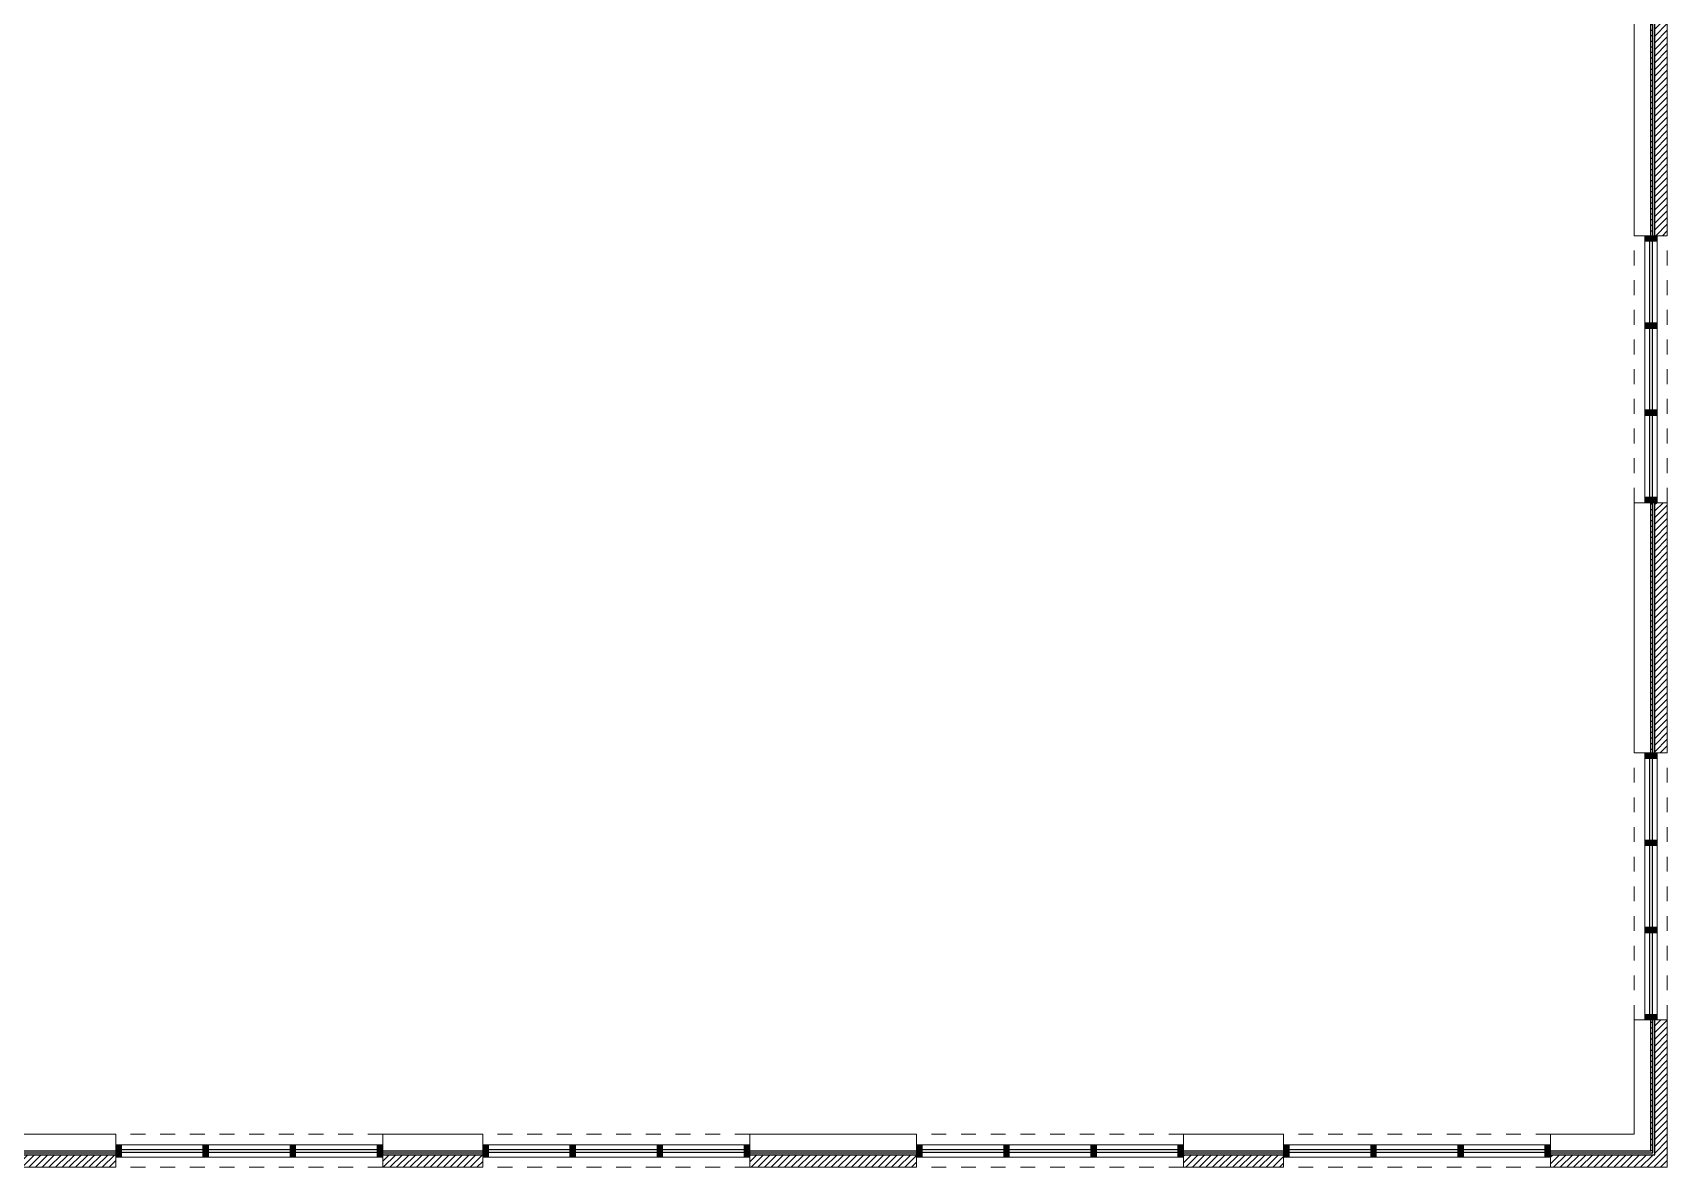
# Model space of a CAD drawing. Extents: x -485 to 726, y -1629 to -765.
# Drawn here: x 138 to 726, y -1581 to -1173 of the extents above; entities that cross this region are included whole.
import ezdxf

# ---------------------------------------------------------------- set-up
doc = ezdxf.new("R2010")
doc.units = 0
doc.header["$MEASUREMENT"] = 0
doc.linetypes.add('Dashed', pattern=[10.666667, 5.333333, -5.333333])
doc.linetypes.add('Wipeout_Contour', pattern=[39.370079, 0, -39.370079])
doc.layers.add('A-WALL-EXTR', color=7, linetype='Continuous')
doc.layers.add('ArchiCAD Windows', color=7, linetype='Continuous')
for name, color, linetype, lineweight in [('A-WALL-EXTR_Pen_No__1', 7, 'Continuous', 13), ('A-WALL-EXTR_Pen_No__11', 7, 'Continuous', 5), ('ArchiCAD Windows_Pen_No__3', 7, 'Continuous', 18)]:
    doc.layers.add(name, color=color, linetype=linetype, lineweight=lineweight)
doc.layers.add('A-WALL-EXTR_Pen_No__2', color=7, linetype='Continuous', lineweight=25, true_color=0x747474)
pattern_1 = [(45, (0, 0), (-1.2026383, 1.2026383), [])]
pattern_2 = [(45, (0, 0), (-1.0021986, 1.0021986), [0, -1.4173228])]

# ---------------------------------------------------------------- blocks, each defined once
blk = doc.blocks.new('W Arch Opening 15_3')
at = {"layer": 'ArchiCAD Windows_Pen_No__3', "linetype": 'Dashed'}
for p, q in [((-48, 0), (48, 0)), ((-48, -11.875), (48, -11.875))]:
    blk.add_line(p, q, dxfattribs=at)
blk = doc.blocks.new('Wall_14', base_point=(126.13, -1580.54))
at = {"layer": 'A-WALL-EXTR_Pen_No__2', "linetype": 'Continuous'}
h = blk.add_hatch(dxfattribs=at)
h.set_pattern_fill('06___Ext__Sheathing_Bldg_84', color=256, style=0, pattern_type=2)
h.set_pattern_definition(pattern_2)
h.paths.add_polyline_path([(121.01, -1575.29), (168.13, -1575.29), (168.13, -1574.66), (121.01, -1574.66)], flags=0)
h = blk.add_hatch(dxfattribs=at)
h.set_pattern_fill('06___Ext__Sheathing_Bldg_84', color=256, style=0, pattern_type=2)
h.set_pattern_definition(pattern_2)
h.paths.add_polyline_path([(264.13, -1574.66), (264.13, -1575.29), (300.13, -1575.29), (300.13, -1574.66)], flags=0)
h = blk.add_hatch(dxfattribs=at)
h.set_pattern_fill('06___Ext__Sheathing_Bldg_84', color=256, style=0, pattern_type=2)
h.set_pattern_definition(pattern_2)
h.paths.add_polyline_path([(396.13, -1575.29), (456.13, -1575.29), (456.13, -1574.66), (396.13, -1574.66)], flags=0)
h = blk.add_hatch(dxfattribs=at)
h.set_pattern_fill('06___Ext__Sheathing_Bldg_84', color=256, style=0, pattern_type=2)
h.set_pattern_definition(pattern_2)
h.paths.add_polyline_path([(552.13, -1574.66), (552.13, -1575.29), (588.13, -1575.29), (588.13, -1574.66)], flags=0)
h = blk.add_hatch(dxfattribs=at)
h.set_pattern_fill('06___Ext__Sheathing_Bldg_84', color=256, style=0, pattern_type=2)
h.set_pattern_definition(pattern_2)
h.paths.add_polyline_path([(684.13, -1575.29), (720.88, -1575.29), (720.26, -1574.66), (684.13, -1574.66)], flags=0)
h = blk.add_hatch(dxfattribs=at)
h.set_pattern_fill('04___Brick_Face', color=256, style=0, pattern_type=2)
h.set_pattern_definition(pattern_1)
h.paths.add_polyline_path([(126.13, -1576.04), (126.13, -1580.54), (168.13, -1580.54), (168.13, -1576.04)], flags=0)
h = blk.add_hatch(dxfattribs=at)
h.set_pattern_fill('04___Brick_Face', color=256, style=0, pattern_type=2)
h.set_pattern_definition(pattern_1)
h.paths.add_polyline_path([(264.13, -1576.04), (264.13, -1580.54), (300.13, -1580.54), (300.13, -1576.04)], flags=0)
h = blk.add_hatch(dxfattribs=at)
h.set_pattern_fill('04___Brick_Face', color=256, style=0, pattern_type=2)
h.set_pattern_definition(pattern_1)
h.paths.add_polyline_path([(396.13, -1576.04), (396.13, -1580.54), (456.13, -1580.54), (456.13, -1576.04)], flags=0)
h = blk.add_hatch(dxfattribs=at)
h.set_pattern_fill('04___Brick_Face', color=256, style=0, pattern_type=2)
h.set_pattern_definition(pattern_1)
h.paths.add_polyline_path([(552.13, -1576.04), (552.13, -1580.54), (588.13, -1580.54), (588.13, -1576.04)], flags=0)
h = blk.add_hatch(dxfattribs=at)
h.set_pattern_fill('04___Brick_Face', color=256, style=0, pattern_type=2)
h.set_pattern_definition(pattern_1)
h.paths.add_polyline_path([(684.13, -1580.54), (726.13, -1580.54), (721.63, -1576.04), (684.13, -1576.04)], flags=0)
at = {"layer": 'A-WALL-EXTR_Pen_No__1', "linetype": 'Continuous'}
for p, q in [((168.13, -1568.66), (115.01, -1568.66)), ((168.13, -1574.66), (168.13, -1568.66)), ((264.13, -1574.66), (264.13, -1568.66)), ((300.13, -1568.66), (264.13, -1568.66)), ((300.13, -1574.66), (300.13, -1568.66)), ((396.13, -1574.66), (396.13, -1568.66)), ((456.13, -1568.66), (396.13, -1568.66)), ((456.13, -1574.66), (456.13, -1568.66)), ((552.13, -1574.66), (552.13, -1568.66)), ((588.13, -1568.66), (552.13, -1568.66)), ((588.13, -1574.66), (588.13, -1568.66)), ((684.13, -1574.66), (684.13, -1568.66)), ((714.26, -1568.66), (684.13, -1568.66)), ((168.13, -1575.29), (168.13, -1574.66)), ((168.13, -1576.04), (168.13, -1575.29)), ((264.13, -1575.29), (264.13, -1574.66)), ((264.13, -1576.04), (264.13, -1575.29)), ((300.13, -1575.29), (300.13, -1574.66)), ((300.13, -1576.04), (300.13, -1575.29)), ((396.13, -1575.29), (396.13, -1574.66)), ((396.13, -1576.04), (396.13, -1575.29)), ((456.13, -1575.29), (456.13, -1574.66)), ((456.13, -1576.04), (456.13, -1575.29)), ((552.13, -1575.29), (552.13, -1574.66)), ((552.13, -1576.04), (552.13, -1575.29)), ((588.13, -1575.29), (588.13, -1574.66)), ((588.13, -1576.04), (588.13, -1575.29)), ((684.13, -1575.29), (684.13, -1574.66)), ((684.13, -1576.04), (684.13, -1575.29)), ((126.13, -1580.54), (168.13, -1580.54)), ((168.13, -1580.54), (168.13, -1576.04)), ((264.13, -1580.54), (264.13, -1576.04)), ((264.13, -1580.54), (300.13, -1580.54)), ((300.13, -1580.54), (300.13, -1576.04)), ((396.13, -1580.54), (396.13, -1576.04)), ((396.13, -1580.54), (456.13, -1580.54)), ((456.13, -1580.54), (456.13, -1576.04)), ((552.13, -1580.54), (552.13, -1576.04)), ((552.13, -1580.54), (588.13, -1580.54)), ((588.13, -1580.54), (588.13, -1576.04)), ((684.13, -1580.54), (684.13, -1576.04)), ((684.13, -1580.54), (726.13, -1580.54))]:
    blk.add_line(p, q, dxfattribs=at)
at = {"layer": 'A-WALL-EXTR_Pen_No__2', "linetype": 'Continuous'}
for p, q in [((120.51, -1574.66), (168.13, -1574.66)), ((121.01, -1575.29), (168.13, -1575.29)), ((264.13, -1574.66), (300.13, -1574.66)), ((264.13, -1575.29), (300.13, -1575.29)), ((396.13, -1574.66), (456.13, -1574.66)), ((396.13, -1575.29), (456.13, -1575.29)), ((552.13, -1574.66), (588.13, -1574.66)), ((552.13, -1575.29), (588.13, -1575.29)), ((684.13, -1574.66), (720.26, -1574.66)), ((684.13, -1575.29), (720.88, -1575.29)), ((121.51, -1576.04), (168.13, -1576.04)), ((264.13, -1576.04), (300.13, -1576.04)), ((396.13, -1576.04), (456.13, -1576.04)), ((552.13, -1576.04), (588.13, -1576.04)), ((684.13, -1576.04), (721.63, -1576.04))]:
    blk.add_line(p, q, dxfattribs=at)
at = {"layer": 'ArchiCAD Windows', "linetype": 'Continuous', "zscale": 39.37007874015748, "rotation": 180}
for p in [(216.13, -1580.54), (348.13, -1580.54), (504.13, -1580.54), (636.13, -1580.54)]:
    blk.add_blockref('W Arch Opening 15_3', p, dxfattribs=at)
blk = doc.blocks.new('Wall_15', base_point=(636.13, -1572.42))
at = {"layer": 'A-WALL-EXTR_Pen_No__2', "linetype": 'Continuous'}
blk.add_hatch(color=256, dxfattribs=at).paths.add_polyline_path([(588.13, -1572.42), (588.13, -1576.92), (590.13, -1576.92), (590.13, -1572.42)], flags=0)
at = {"color": 254, "linetype": 'Wipeout_Contour', "lineweight": 0, "ltscale": 6747.514427}
blk.add_wipeout([(590.13, -1572.42), (590.13, -1576.92), (619.47, -1576.92), (619.47, -1572.42)], dxfattribs=at).dxf.layer = 'A-WALL-EXTR'
at = {"layer": 'A-WALL-EXTR_Pen_No__2', "linetype": 'Continuous'}
blk.add_hatch(color=256, dxfattribs=at).paths.add_polyline_path([(619.47, -1572.42), (619.47, -1576.92), (621.47, -1576.92), (621.47, -1572.42)], flags=0)
at = {"layer": 'A-WALL-EXTR_Pen_No__1', "linetype": 'Continuous'}
for p, q in [((588.13, -1572.42), (588.13, -1576.92)), ((588.13, -1572.42), (590.13, -1572.42)), ((590.13, -1572.42), (590.13, -1576.92)), ((588.13, -1576.92), (590.13, -1576.92))]:
    blk.add_line(p, q, dxfattribs=at)
at = {"color": 254, "linetype": 'Wipeout_Contour', "lineweight": 0, "ltscale": 6793.455324}
blk.add_wipeout([(621.47, -1572.42), (621.47, -1576.92), (650.8, -1576.92), (650.8, -1572.42)], dxfattribs=at).dxf.layer = 'A-WALL-EXTR'
at = {"layer": 'A-WALL-EXTR_Pen_No__2', "linetype": 'Continuous'}
blk.add_hatch(color=256, dxfattribs=at).paths.add_polyline_path([(650.8, -1572.42), (650.8, -1576.92), (652.8, -1576.92), (652.8, -1572.42)], flags=0)
at = {"layer": 'A-WALL-EXTR_Pen_No__1', "linetype": 'Continuous'}
for p, q in [((619.47, -1572.42), (619.47, -1576.92)), ((619.47, -1572.42), (621.47, -1572.42)), ((621.47, -1572.42), (621.47, -1576.92)), ((619.47, -1576.92), (621.47, -1576.92))]:
    blk.add_line(p, q, dxfattribs=at)
at = {"layer": 'A-WALL-EXTR_Pen_No__11', "linetype": 'Continuous'}
for p, q in [((590.13, -1572.42), (619.47, -1572.42)), ((590.13, -1576.92), (619.47, -1576.92))]:
    blk.add_line(p, q, dxfattribs=at)
at = {"color": 254, "linetype": 'Wipeout_Contour', "lineweight": 0, "ltscale": 6841.384026}
blk.add_wipeout([(652.8, -1572.42), (652.8, -1576.92), (682.13, -1576.92), (682.13, -1572.42)], dxfattribs=at).dxf.layer = 'A-WALL-EXTR'
at = {"layer": 'A-WALL-EXTR_Pen_No__2', "linetype": 'Continuous'}
blk.add_hatch(color=256, dxfattribs=at).paths.add_polyline_path([(682.13, -1572.42), (682.13, -1576.92), (684.13, -1576.92), (684.13, -1572.42)], flags=0)
at = {"layer": 'A-WALL-EXTR_Pen_No__1', "linetype": 'Continuous'}
for p, q in [((650.8, -1572.42), (650.8, -1576.92)), ((650.8, -1572.42), (652.8, -1572.42)), ((652.8, -1572.42), (652.8, -1576.92)), ((682.13, -1572.42), (682.13, -1576.92)), ((682.13, -1572.42), (684.13, -1572.42)), ((684.13, -1576.92), (684.13, -1572.42)), ((650.8, -1576.92), (652.8, -1576.92)), ((682.13, -1576.92), (684.13, -1576.92))]:
    blk.add_line(p, q, dxfattribs=at)
at = {"layer": 'A-WALL-EXTR_Pen_No__11', "linetype": 'Continuous'}
for p, q in [((621.47, -1572.42), (650.8, -1572.42)), ((652.8, -1572.42), (682.13, -1572.42)), ((621.47, -1576.92), (650.8, -1576.92)), ((652.8, -1576.92), (682.13, -1576.92))]:
    blk.add_line(p, q, dxfattribs=at)
blk = doc.blocks.new('Wall_16', base_point=(636.13, -1574.17))
at = {"layer": 'A-WALL-EXTR_Pen_No__2', "linetype": 'Continuous', "lineweight": 0, "true_color": 0xdbdbdb}
for points in [[(590.13, -1574.17), (590.13, -1575.17), (619.47, -1575.17), (619.47, -1574.17)], [(621.47, -1574.17), (621.47, -1575.17), (650.8, -1575.17), (650.8, -1574.17)], [(652.8, -1574.17), (652.8, -1575.17), (682.13, -1575.17), (682.13, -1574.17)]]:
    blk.add_hatch(color=254, dxfattribs=at).paths.add_polyline_path(points, flags=0)
at = {"layer": 'A-WALL-EXTR_Pen_No__1', "linetype": 'Continuous'}
for p, q in [((590.13, -1574.17), (590.13, -1575.17)), ((590.13, -1574.17), (619.47, -1574.17)), ((590.13, -1575.17), (619.47, -1575.17)), ((619.47, -1574.17), (619.47, -1575.17)), ((619.47, -1574.17), (621.47, -1574.17)), ((619.47, -1575.17), (621.47, -1575.17)), ((621.47, -1574.17), (621.47, -1575.17)), ((621.47, -1574.17), (650.8, -1574.17)), ((621.47, -1575.17), (650.8, -1575.17)), ((650.8, -1574.17), (650.8, -1575.17)), ((650.8, -1574.17), (652.8, -1574.17)), ((650.8, -1575.17), (652.8, -1575.17)), ((652.8, -1574.17), (652.8, -1575.17)), ((652.8, -1574.17), (682.13, -1574.17)), ((652.8, -1575.17), (682.13, -1575.17)), ((682.13, -1575.17), (682.13, -1574.17))]:
    blk.add_line(p, q, dxfattribs=at)
blk = doc.blocks.new('Wall_17', base_point=(504.13, -1572.42))
at = {"layer": 'A-WALL-EXTR_Pen_No__2', "linetype": 'Continuous'}
blk.add_hatch(color=256, dxfattribs=at).paths.add_polyline_path([(456.13, -1572.42), (456.13, -1576.92), (458.13, -1576.92), (458.13, -1572.42)], flags=0)
at = {"color": 254, "linetype": 'Wipeout_Contour', "lineweight": 0, "ltscale": 6576.716622}
blk.add_wipeout([(458.13, -1572.42), (458.13, -1576.92), (487.47, -1576.92), (487.47, -1572.42)], dxfattribs=at).dxf.layer = 'A-WALL-EXTR'
at = {"layer": 'A-WALL-EXTR_Pen_No__2', "linetype": 'Continuous'}
blk.add_hatch(color=256, dxfattribs=at).paths.add_polyline_path([(487.47, -1572.42), (487.47, -1576.92), (489.47, -1576.92), (489.47, -1572.42)], flags=0)
at = {"layer": 'A-WALL-EXTR_Pen_No__1', "linetype": 'Continuous'}
for p, q in [((456.13, -1572.42), (456.13, -1576.92)), ((456.13, -1572.42), (458.13, -1572.42)), ((458.13, -1572.42), (458.13, -1576.92)), ((456.13, -1576.92), (458.13, -1576.92))]:
    blk.add_line(p, q, dxfattribs=at)
at = {"color": 254, "linetype": 'Wipeout_Contour', "lineweight": 0, "ltscale": 6613.844527}
blk.add_wipeout([(489.47, -1572.42), (489.47, -1576.92), (518.8, -1576.92), (518.8, -1572.42)], dxfattribs=at).dxf.layer = 'A-WALL-EXTR'
at = {"layer": 'A-WALL-EXTR_Pen_No__2', "linetype": 'Continuous'}
blk.add_hatch(color=256, dxfattribs=at).paths.add_polyline_path([(518.8, -1572.42), (518.8, -1576.92), (520.8, -1576.92), (520.8, -1572.42)], flags=0)
at = {"layer": 'A-WALL-EXTR_Pen_No__1', "linetype": 'Continuous'}
for p, q in [((487.47, -1572.42), (487.47, -1576.92)), ((487.47, -1572.42), (489.47, -1572.42)), ((489.47, -1572.42), (489.47, -1576.92)), ((487.47, -1576.92), (489.47, -1576.92))]:
    blk.add_line(p, q, dxfattribs=at)
at = {"layer": 'A-WALL-EXTR_Pen_No__11', "linetype": 'Continuous'}
for p, q in [((458.13, -1572.42), (487.47, -1572.42)), ((458.13, -1576.92), (487.47, -1576.92))]:
    blk.add_line(p, q, dxfattribs=at)
at = {"color": 254, "linetype": 'Wipeout_Contour', "lineweight": 0, "ltscale": 6653.126534}
blk.add_wipeout([(520.8, -1572.42), (520.8, -1576.92), (550.13, -1576.92), (550.13, -1572.42)], dxfattribs=at).dxf.layer = 'A-WALL-EXTR'
at = {"layer": 'A-WALL-EXTR_Pen_No__2', "linetype": 'Continuous'}
blk.add_hatch(color=256, dxfattribs=at).paths.add_polyline_path([(550.13, -1572.42), (550.13, -1576.92), (552.13, -1576.92), (552.13, -1572.42)], flags=0)
at = {"layer": 'A-WALL-EXTR_Pen_No__1', "linetype": 'Continuous'}
for p, q in [((518.8, -1572.42), (518.8, -1576.92)), ((518.8, -1572.42), (520.8, -1572.42)), ((520.8, -1572.42), (520.8, -1576.92)), ((550.13, -1572.42), (550.13, -1576.92)), ((550.13, -1572.42), (552.13, -1572.42)), ((552.13, -1576.92), (552.13, -1572.42)), ((518.8, -1576.92), (520.8, -1576.92)), ((550.13, -1576.92), (552.13, -1576.92))]:
    blk.add_line(p, q, dxfattribs=at)
at = {"layer": 'A-WALL-EXTR_Pen_No__11', "linetype": 'Continuous'}
for p, q in [((489.47, -1572.42), (518.8, -1572.42)), ((520.8, -1572.42), (550.13, -1572.42)), ((489.47, -1576.92), (518.8, -1576.92)), ((520.8, -1576.92), (550.13, -1576.92))]:
    blk.add_line(p, q, dxfattribs=at)
blk = doc.blocks.new('Wall_18', base_point=(504.13, -1574.17))
at = {"layer": 'A-WALL-EXTR_Pen_No__2', "linetype": 'Continuous', "lineweight": 0, "true_color": 0xdbdbdb}
for points in [[(458.13, -1574.17), (458.13, -1575.17), (487.47, -1575.17), (487.47, -1574.17)], [(489.47, -1574.17), (489.47, -1575.17), (518.8, -1575.17), (518.8, -1574.17)], [(520.8, -1574.17), (520.8, -1575.17), (550.13, -1575.17), (550.13, -1574.17)]]:
    blk.add_hatch(color=254, dxfattribs=at).paths.add_polyline_path(points, flags=0)
at = {"layer": 'A-WALL-EXTR_Pen_No__1', "linetype": 'Continuous'}
for p, q in [((458.13, -1574.17), (458.13, -1575.17)), ((458.13, -1574.17), (487.47, -1574.17)), ((458.13, -1575.17), (487.47, -1575.17)), ((487.47, -1574.17), (487.47, -1575.17)), ((487.47, -1574.17), (489.47, -1574.17)), ((487.47, -1575.17), (489.47, -1575.17)), ((489.47, -1574.17), (489.47, -1575.17)), ((489.47, -1574.17), (518.8, -1574.17)), ((489.47, -1575.17), (518.8, -1575.17)), ((518.8, -1574.17), (518.8, -1575.17)), ((518.8, -1574.17), (520.8, -1574.17)), ((518.8, -1575.17), (520.8, -1575.17)), ((520.8, -1574.17), (520.8, -1575.17)), ((520.8, -1574.17), (550.13, -1574.17)), ((520.8, -1575.17), (550.13, -1575.17)), ((550.13, -1575.17), (550.13, -1574.17))]:
    blk.add_line(p, q, dxfattribs=at)
blk = doc.blocks.new('Wall_19', base_point=(348.13, -1572.42))
at = {"layer": 'A-WALL-EXTR_Pen_No__2', "linetype": 'Continuous'}
blk.add_hatch(color=256, dxfattribs=at).paths.add_polyline_path([(300.13, -1572.42), (300.13, -1576.92), (302.13, -1576.92), (302.13, -1572.42)], flags=0)
at = {"color": 254, "linetype": 'Wipeout_Contour', "lineweight": 0, "ltscale": 6425.14508}
blk.add_wipeout([(302.13, -1572.42), (302.13, -1576.92), (331.47, -1576.92), (331.47, -1572.42)], dxfattribs=at).dxf.layer = 'A-WALL-EXTR'
at = {"layer": 'A-WALL-EXTR_Pen_No__2', "linetype": 'Continuous'}
blk.add_hatch(color=256, dxfattribs=at).paths.add_polyline_path([(331.47, -1572.42), (331.47, -1576.92), (333.47, -1576.92), (333.47, -1572.42)], flags=0)
at = {"layer": 'A-WALL-EXTR_Pen_No__1', "linetype": 'Continuous'}
for p, q in [((300.13, -1572.42), (300.13, -1576.92)), ((300.13, -1572.42), (302.13, -1572.42)), ((302.13, -1572.42), (302.13, -1576.92)), ((300.13, -1576.92), (302.13, -1576.92))]:
    blk.add_line(p, q, dxfattribs=at)
at = {"color": 254, "linetype": 'Wipeout_Contour', "lineweight": 0, "ltscale": 6451.032514}
blk.add_wipeout([(333.47, -1572.42), (333.47, -1576.92), (362.8, -1576.92), (362.8, -1572.42)], dxfattribs=at).dxf.layer = 'A-WALL-EXTR'
at = {"layer": 'A-WALL-EXTR_Pen_No__2', "linetype": 'Continuous'}
blk.add_hatch(color=256, dxfattribs=at).paths.add_polyline_path([(362.8, -1572.42), (362.8, -1576.92), (364.8, -1576.92), (364.8, -1572.42)], flags=0)
at = {"layer": 'A-WALL-EXTR_Pen_No__1', "linetype": 'Continuous'}
for p, q in [((331.47, -1572.42), (331.47, -1576.92)), ((331.47, -1572.42), (333.47, -1572.42)), ((333.47, -1572.42), (333.47, -1576.92)), ((331.47, -1576.92), (333.47, -1576.92))]:
    blk.add_line(p, q, dxfattribs=at)
at = {"layer": 'A-WALL-EXTR_Pen_No__11', "linetype": 'Continuous'}
for p, q in [((302.13, -1572.42), (331.47, -1572.42)), ((302.13, -1576.92), (331.47, -1576.92))]:
    blk.add_line(p, q, dxfattribs=at)
at = {"color": 254, "linetype": 'Wipeout_Contour', "lineweight": 0, "ltscale": 6479.241198}
blk.add_wipeout([(364.8, -1572.42), (364.8, -1576.92), (394.13, -1576.92), (394.13, -1572.42)], dxfattribs=at).dxf.layer = 'A-WALL-EXTR'
at = {"layer": 'A-WALL-EXTR_Pen_No__2', "linetype": 'Continuous'}
blk.add_hatch(color=256, dxfattribs=at).paths.add_polyline_path([(394.13, -1572.42), (394.13, -1576.92), (396.13, -1576.92), (396.13, -1572.42)], flags=0)
at = {"layer": 'A-WALL-EXTR_Pen_No__1', "linetype": 'Continuous'}
for p, q in [((362.8, -1572.42), (362.8, -1576.92)), ((362.8, -1572.42), (364.8, -1572.42)), ((364.8, -1572.42), (364.8, -1576.92)), ((394.13, -1572.42), (394.13, -1576.92)), ((394.13, -1572.42), (396.13, -1572.42)), ((396.13, -1576.92), (396.13, -1572.42)), ((362.8, -1576.92), (364.8, -1576.92)), ((394.13, -1576.92), (396.13, -1576.92))]:
    blk.add_line(p, q, dxfattribs=at)
at = {"layer": 'A-WALL-EXTR_Pen_No__11', "linetype": 'Continuous'}
for p, q in [((333.47, -1572.42), (362.8, -1572.42)), ((364.8, -1572.42), (394.13, -1572.42)), ((333.47, -1576.92), (362.8, -1576.92)), ((364.8, -1576.92), (394.13, -1576.92))]:
    blk.add_line(p, q, dxfattribs=at)
blk = doc.blocks.new('Wall_20', base_point=(348.13, -1574.17))
at = {"layer": 'A-WALL-EXTR_Pen_No__2', "linetype": 'Continuous', "lineweight": 0, "true_color": 0xdbdbdb}
for points in [[(302.13, -1574.17), (302.13, -1575.17), (331.47, -1575.17), (331.47, -1574.17)], [(333.47, -1574.17), (333.47, -1575.17), (362.8, -1575.17), (362.8, -1574.17)], [(364.8, -1574.17), (364.8, -1575.17), (394.13, -1575.17), (394.13, -1574.17)]]:
    blk.add_hatch(color=254, dxfattribs=at).paths.add_polyline_path(points, flags=0)
at = {"layer": 'A-WALL-EXTR_Pen_No__1', "linetype": 'Continuous'}
for p, q in [((302.13, -1574.17), (302.13, -1575.17)), ((302.13, -1574.17), (331.47, -1574.17)), ((302.13, -1575.17), (331.47, -1575.17)), ((331.47, -1574.17), (331.47, -1575.17)), ((331.47, -1574.17), (333.47, -1574.17)), ((331.47, -1575.17), (333.47, -1575.17)), ((333.47, -1574.17), (333.47, -1575.17)), ((333.47, -1574.17), (362.8, -1574.17)), ((333.47, -1575.17), (362.8, -1575.17)), ((362.8, -1574.17), (362.8, -1575.17)), ((362.8, -1574.17), (364.8, -1574.17)), ((362.8, -1575.17), (364.8, -1575.17)), ((364.8, -1574.17), (364.8, -1575.17)), ((364.8, -1574.17), (394.13, -1574.17)), ((364.8, -1575.17), (394.13, -1575.17)), ((394.13, -1575.17), (394.13, -1574.17))]:
    blk.add_line(p, q, dxfattribs=at)
blk = doc.blocks.new('Wall_21', base_point=(216.13, -1572.42))
at = {"layer": 'A-WALL-EXTR_Pen_No__2', "linetype": 'Continuous'}
blk.add_hatch(color=256, dxfattribs=at).paths.add_polyline_path([(168.13, -1572.42), (168.13, -1576.92), (170.13, -1576.92), (170.13, -1572.42)], flags=0)
at = {"color": 254, "linetype": 'Wipeout_Contour', "lineweight": 0, "ltscale": 6342.174539}
blk.add_wipeout([(170.13, -1572.42), (170.13, -1576.92), (199.47, -1576.92), (199.47, -1572.42)], dxfattribs=at).dxf.layer = 'A-WALL-EXTR'
at = {"layer": 'A-WALL-EXTR_Pen_No__2', "linetype": 'Continuous'}
blk.add_hatch(color=256, dxfattribs=at).paths.add_polyline_path([(199.47, -1572.42), (199.47, -1576.92), (201.47, -1576.92), (201.47, -1572.42)], flags=0)
at = {"layer": 'A-WALL-EXTR_Pen_No__1', "linetype": 'Continuous'}
for p, q in [((168.13, -1572.42), (168.13, -1576.92)), ((168.13, -1572.42), (170.13, -1572.42)), ((170.13, -1572.42), (170.13, -1576.92)), ((168.13, -1576.92), (170.13, -1576.92))]:
    blk.add_line(p, q, dxfattribs=at)
at = {"color": 254, "linetype": 'Wipeout_Contour', "lineweight": 0, "ltscale": 6358.000227}
blk.add_wipeout([(201.47, -1572.42), (201.47, -1576.92), (230.8, -1576.92), (230.8, -1572.42)], dxfattribs=at).dxf.layer = 'A-WALL-EXTR'
at = {"layer": 'A-WALL-EXTR_Pen_No__2', "linetype": 'Continuous'}
blk.add_hatch(color=256, dxfattribs=at).paths.add_polyline_path([(230.8, -1572.42), (230.8, -1576.92), (232.8, -1576.92), (232.8, -1572.42)], flags=0)
at = {"layer": 'A-WALL-EXTR_Pen_No__1', "linetype": 'Continuous'}
for p, q in [((199.47, -1572.42), (199.47, -1576.92)), ((199.47, -1572.42), (201.47, -1572.42)), ((201.47, -1572.42), (201.47, -1576.92)), ((199.47, -1576.92), (201.47, -1576.92))]:
    blk.add_line(p, q, dxfattribs=at)
at = {"layer": 'A-WALL-EXTR_Pen_No__11', "linetype": 'Continuous'}
for p, q in [((170.13, -1572.42), (199.47, -1572.42)), ((170.13, -1576.92), (199.47, -1576.92))]:
    blk.add_line(p, q, dxfattribs=at)
at = {"color": 254, "linetype": 'Wipeout_Contour', "lineweight": 0, "ltscale": 6376.250492}
blk.add_wipeout([(232.8, -1572.42), (232.8, -1576.92), (262.13, -1576.92), (262.13, -1572.42)], dxfattribs=at).dxf.layer = 'A-WALL-EXTR'
at = {"layer": 'A-WALL-EXTR_Pen_No__2', "linetype": 'Continuous'}
blk.add_hatch(color=256, dxfattribs=at).paths.add_polyline_path([(262.13, -1572.42), (262.13, -1576.92), (264.13, -1576.92), (264.13, -1572.42)], flags=0)
at = {"layer": 'A-WALL-EXTR_Pen_No__1', "linetype": 'Continuous'}
for p, q in [((230.8, -1572.42), (230.8, -1576.92)), ((230.8, -1572.42), (232.8, -1572.42)), ((232.8, -1572.42), (232.8, -1576.92)), ((262.13, -1572.42), (262.13, -1576.92)), ((262.13, -1572.42), (264.13, -1572.42)), ((264.13, -1576.92), (264.13, -1572.42)), ((230.8, -1576.92), (232.8, -1576.92)), ((262.13, -1576.92), (264.13, -1576.92))]:
    blk.add_line(p, q, dxfattribs=at)
at = {"layer": 'A-WALL-EXTR_Pen_No__11', "linetype": 'Continuous'}
for p, q in [((201.47, -1572.42), (230.8, -1572.42)), ((232.8, -1572.42), (262.13, -1572.42)), ((201.47, -1576.92), (230.8, -1576.92)), ((232.8, -1576.92), (262.13, -1576.92))]:
    blk.add_line(p, q, dxfattribs=at)
blk = doc.blocks.new('Wall_22', base_point=(216.13, -1574.17))
at = {"layer": 'A-WALL-EXTR_Pen_No__2', "linetype": 'Continuous', "lineweight": 0, "true_color": 0xdbdbdb}
for points in [[(170.13, -1574.17), (170.13, -1575.17), (199.47, -1575.17), (199.47, -1574.17)], [(201.47, -1574.17), (201.47, -1575.17), (230.8, -1575.17), (230.8, -1574.17)], [(232.8, -1574.17), (232.8, -1575.17), (262.13, -1575.17), (262.13, -1574.17)]]:
    blk.add_hatch(color=254, dxfattribs=at).paths.add_polyline_path(points, flags=0)
at = {"layer": 'A-WALL-EXTR_Pen_No__1', "linetype": 'Continuous'}
for p, q in [((170.13, -1574.17), (170.13, -1575.17)), ((170.13, -1574.17), (199.47, -1574.17)), ((170.13, -1575.17), (199.47, -1575.17)), ((199.47, -1574.17), (199.47, -1575.17)), ((199.47, -1574.17), (201.47, -1574.17)), ((199.47, -1575.17), (201.47, -1575.17)), ((201.47, -1574.17), (201.47, -1575.17)), ((201.47, -1574.17), (230.8, -1574.17)), ((201.47, -1575.17), (230.8, -1575.17)), ((230.8, -1574.17), (230.8, -1575.17)), ((230.8, -1574.17), (232.8, -1574.17)), ((230.8, -1575.17), (232.8, -1575.17)), ((232.8, -1574.17), (232.8, -1575.17)), ((232.8, -1574.17), (262.13, -1574.17)), ((232.8, -1575.17), (262.13, -1575.17)), ((262.13, -1575.17), (262.13, -1574.17))]:
    blk.add_line(p, q, dxfattribs=at)
blk = doc.blocks.new('W Arch Opening 15_4')
at = {"layer": 'ArchiCAD Windows_Pen_No__3', "linetype": 'Dashed'}
for p, q in [((-48, 0), (48, 0)), ((-48, -11.875), (48, -11.875))]:
    blk.add_line(p, q, dxfattribs=at)
blk = doc.blocks.new('Wall_23', base_point=(726.13, -1157.09))
at = {"layer": 'A-WALL-EXTR_Pen_No__2', "linetype": 'Continuous'}
h = blk.add_hatch(dxfattribs=at)
h.set_pattern_fill('06___Ext__Sheathing_Bldg_84', color=256, style=0, pattern_type=2)
h.set_pattern_definition(pattern_2)
h.paths.add_polyline_path([(720.88, -1157.09), (720.26, -1157.09), (720.26, -1245.54), (720.88, -1245.54)], flags=0)
h = blk.add_hatch(dxfattribs=at)
h.set_pattern_fill('04___Brick_Face', color=256, style=0, pattern_type=2)
h.set_pattern_definition(pattern_1)
h.paths.add_polyline_path([(721.63, -1245.54), (726.13, -1245.54), (726.13, -1157.09), (721.63, -1157.09)], flags=0)
h = blk.add_hatch(dxfattribs=at)
h.set_pattern_fill('06___Ext__Sheathing_Bldg_84', color=256, style=0, pattern_type=2)
h.set_pattern_definition(pattern_2)
h.paths.add_polyline_path([(720.88, -1341.54), (720.26, -1341.54), (720.26, -1431.54), (720.88, -1431.54)], flags=0)
h = blk.add_hatch(dxfattribs=at)
h.set_pattern_fill('04___Brick_Face', color=256, style=0, pattern_type=2)
h.set_pattern_definition(pattern_1)
h.paths.add_polyline_path([(721.63, -1431.54), (726.13, -1431.54), (726.13, -1341.54), (721.63, -1341.54)], flags=0)
h = blk.add_hatch(dxfattribs=at)
h.set_pattern_fill('06___Ext__Sheathing_Bldg_84', color=256, style=0, pattern_type=2)
h.set_pattern_definition(pattern_2)
h.paths.add_polyline_path([(720.26, -1527.54), (720.26, -1574.66), (720.88, -1575.29), (720.88, -1527.54)], flags=0)
h = blk.add_hatch(dxfattribs=at)
h.set_pattern_fill('04___Brick_Face', color=256, style=0, pattern_type=2)
h.set_pattern_definition(pattern_1)
h.paths.add_polyline_path([(721.63, -1576.04), (726.13, -1580.54), (726.13, -1527.54), (721.63, -1527.54)], flags=0)
at = {"layer": 'A-WALL-EXTR_Pen_No__1', "linetype": 'Continuous'}
for p, q in [((714.26, -1157.09), (714.26, -1245.54)), ((726.13, -1245.54), (726.13, -1157.09)), ((720.26, -1245.54), (714.26, -1245.54)), ((720.88, -1245.54), (720.26, -1245.54)), ((721.63, -1245.54), (720.88, -1245.54)), ((726.13, -1245.54), (721.63, -1245.54)), ((720.26, -1341.54), (714.26, -1341.54)), ((714.26, -1341.54), (714.26, -1431.54)), ((720.88, -1341.54), (720.26, -1341.54)), ((721.63, -1341.54), (720.88, -1341.54)), ((726.13, -1341.54), (721.63, -1341.54)), ((726.13, -1431.54), (726.13, -1341.54)), ((720.26, -1431.54), (714.26, -1431.54)), ((720.88, -1431.54), (720.26, -1431.54)), ((721.63, -1431.54), (720.88, -1431.54)), ((726.13, -1431.54), (721.63, -1431.54)), ((720.26, -1527.54), (714.26, -1527.54)), ((714.26, -1527.54), (714.26, -1568.66)), ((720.88, -1527.54), (720.26, -1527.54)), ((721.63, -1527.54), (720.88, -1527.54)), ((726.13, -1527.54), (721.63, -1527.54)), ((726.13, -1580.54), (726.13, -1527.54))]:
    blk.add_line(p, q, dxfattribs=at)
at = {"layer": 'A-WALL-EXTR_Pen_No__2', "linetype": 'Continuous'}
for p, q in [((720.26, -1245.54), (720.26, -1157.09)), ((720.88, -1245.54), (720.88, -1157.09)), ((721.63, -1245.54), (721.63, -1157.09)), ((720.26, -1431.54), (720.26, -1341.54)), ((720.88, -1431.54), (720.88, -1341.54)), ((721.63, -1431.54), (721.63, -1341.54)), ((720.26, -1574.66), (720.26, -1527.54)), ((720.88, -1575.29), (720.88, -1527.54)), ((721.63, -1576.04), (721.63, -1527.54))]:
    blk.add_line(p, q, dxfattribs=at)
at = {"layer": 'ArchiCAD Windows', "linetype": 'Continuous', "xscale": -1, "zscale": 39.37007874015748, "rotation": -90.00000000000001}
for p in [(726.13, -1293.54), (726.13, -1479.54)]:
    blk.add_blockref('W Arch Opening 15_4', p, dxfattribs=at)
blk = doc.blocks.new('Wall_24', base_point=(718.01, -1479.54))
at = {"layer": 'A-WALL-EXTR_Pen_No__2', "linetype": 'Continuous'}
blk.add_hatch(color=256, dxfattribs=at).paths.add_polyline_path([(722.51, -1431.54), (718.01, -1431.54), (718.01, -1433.54), (722.51, -1433.54)], flags=0)
at = {"color": 254, "linetype": 'Wipeout_Contour', "lineweight": 0, "ltscale": 6469.780747}
blk.add_wipeout([(722.51, -1433.54), (718.01, -1433.54), (718.01, -1462.87), (722.51, -1462.87)], dxfattribs=at).dxf.layer = 'A-WALL-EXTR'
at = {"layer": 'A-WALL-EXTR_Pen_No__2', "linetype": 'Continuous'}
blk.add_hatch(color=256, dxfattribs=at).paths.add_polyline_path([(722.51, -1462.87), (718.01, -1462.87), (718.01, -1464.87), (722.51, -1464.87)], flags=0)
at = {"layer": 'A-WALL-EXTR_Pen_No__1', "linetype": 'Continuous'}
for p, q in [((722.51, -1431.54), (718.01, -1431.54)), ((718.01, -1431.54), (718.01, -1433.54)), ((722.51, -1433.54), (718.01, -1433.54)), ((722.51, -1431.54), (722.51, -1433.54))]:
    blk.add_line(p, q, dxfattribs=at)
at = {"color": 254, "linetype": 'Wipeout_Contour', "lineweight": 0, "ltscale": 6582.234646}
blk.add_wipeout([(722.51, -1464.87), (718.01, -1464.87), (718.01, -1494.2), (722.51, -1494.2)], dxfattribs=at).dxf.layer = 'A-WALL-EXTR'
at = {"layer": 'A-WALL-EXTR_Pen_No__2', "linetype": 'Continuous'}
blk.add_hatch(color=256, dxfattribs=at).paths.add_polyline_path([(722.51, -1494.2), (718.01, -1494.2), (718.01, -1496.2), (722.51, -1496.2)], flags=0)
at = {"layer": 'A-WALL-EXTR_Pen_No__1', "linetype": 'Continuous'}
for p, q in [((722.51, -1462.87), (718.01, -1462.87)), ((718.01, -1462.87), (718.01, -1464.87)), ((722.51, -1462.87), (722.51, -1464.87)), ((722.51, -1464.87), (718.01, -1464.87))]:
    blk.add_line(p, q, dxfattribs=at)
at = {"layer": 'A-WALL-EXTR_Pen_No__11', "linetype": 'Continuous'}
for p, q in [((718.01, -1433.54), (718.01, -1462.87)), ((722.51, -1433.54), (722.51, -1462.87))]:
    blk.add_line(p, q, dxfattribs=at)
at = {"color": 254, "linetype": 'Wipeout_Contour', "lineweight": 0, "ltscale": 6695.146071}
blk.add_wipeout([(722.51, -1496.2), (718.01, -1496.2), (718.01, -1525.54), (722.51, -1525.54)], dxfattribs=at).dxf.layer = 'A-WALL-EXTR'
at = {"layer": 'A-WALL-EXTR_Pen_No__2', "linetype": 'Continuous'}
blk.add_hatch(color=256, dxfattribs=at).paths.add_polyline_path([(722.51, -1525.54), (718.01, -1525.54), (718.01, -1527.54), (722.51, -1527.54)], flags=0)
at = {"layer": 'A-WALL-EXTR_Pen_No__1', "linetype": 'Continuous'}
for p, q in [((722.51, -1494.2), (718.01, -1494.2)), ((718.01, -1494.2), (718.01, -1496.2)), ((722.51, -1496.2), (718.01, -1496.2)), ((722.51, -1494.2), (722.51, -1496.2)), ((722.51, -1525.54), (718.01, -1525.54)), ((718.01, -1525.54), (718.01, -1527.54)), ((718.01, -1527.54), (722.51, -1527.54)), ((722.51, -1525.54), (722.51, -1527.54))]:
    blk.add_line(p, q, dxfattribs=at)
at = {"layer": 'A-WALL-EXTR_Pen_No__11', "linetype": 'Continuous'}
for p, q in [((718.01, -1464.87), (718.01, -1494.2)), ((722.51, -1464.87), (722.51, -1494.2)), ((718.01, -1496.2), (718.01, -1525.54)), ((722.51, -1496.2), (722.51, -1525.54))]:
    blk.add_line(p, q, dxfattribs=at)
blk = doc.blocks.new('Wall_25', base_point=(719.76, -1479.54))
at = {"layer": 'A-WALL-EXTR_Pen_No__2', "linetype": 'Continuous', "lineweight": 0, "true_color": 0xdbdbdb}
for points in [[(720.76, -1433.54), (719.76, -1433.54), (719.76, -1462.87), (720.76, -1462.87)], [(720.76, -1464.87), (719.76, -1464.87), (719.76, -1494.2), (720.76, -1494.2)], [(720.76, -1496.2), (719.76, -1496.2), (719.76, -1525.54), (720.76, -1525.54)]]:
    blk.add_hatch(color=254, dxfattribs=at).paths.add_polyline_path(points, flags=0)
at = {"layer": 'A-WALL-EXTR_Pen_No__1', "linetype": 'Continuous'}
for p, q in [((720.76, -1433.54), (719.76, -1433.54)), ((719.76, -1433.54), (719.76, -1462.87)), ((720.76, -1433.54), (720.76, -1462.87)), ((720.76, -1462.87), (719.76, -1462.87)), ((719.76, -1462.87), (719.76, -1464.87)), ((720.76, -1462.87), (720.76, -1464.87)), ((720.76, -1464.87), (719.76, -1464.87)), ((719.76, -1464.87), (719.76, -1494.2)), ((720.76, -1464.87), (720.76, -1494.2)), ((720.76, -1494.2), (719.76, -1494.2)), ((719.76, -1494.2), (719.76, -1496.2)), ((720.76, -1496.2), (719.76, -1496.2)), ((719.76, -1496.2), (719.76, -1525.54)), ((720.76, -1494.2), (720.76, -1496.2)), ((720.76, -1496.2), (720.76, -1525.54)), ((719.76, -1525.54), (720.76, -1525.54))]:
    blk.add_line(p, q, dxfattribs=at)
blk = doc.blocks.new('Wall_26', base_point=(718.01, -1293.54))
at = {"layer": 'A-WALL-EXTR_Pen_No__2', "linetype": 'Continuous'}
blk.add_hatch(color=256, dxfattribs=at).paths.add_polyline_path([(722.51, -1245.54), (718.01, -1245.54), (718.01, -1247.54), (722.51, -1247.54)], flags=0)
at = {"color": 254, "linetype": 'Wipeout_Contour', "lineweight": 0, "ltscale": 5813.093692}
blk.add_wipeout([(722.51, -1247.54), (718.01, -1247.54), (718.01, -1276.87), (722.51, -1276.87)], dxfattribs=at).dxf.layer = 'A-WALL-EXTR'
at = {"layer": 'A-WALL-EXTR_Pen_No__2', "linetype": 'Continuous'}
blk.add_hatch(color=256, dxfattribs=at).paths.add_polyline_path([(722.51, -1276.87), (718.01, -1276.87), (718.01, -1278.87), (722.51, -1278.87)], flags=0)
at = {"layer": 'A-WALL-EXTR_Pen_No__1', "linetype": 'Continuous'}
for p, q in [((722.51, -1245.54), (718.01, -1245.54)), ((718.01, -1245.54), (718.01, -1247.54)), ((722.51, -1245.54), (722.51, -1247.54)), ((722.51, -1247.54), (718.01, -1247.54))]:
    blk.add_line(p, q, dxfattribs=at)
at = {"color": 254, "linetype": 'Wipeout_Contour', "lineweight": 0, "ltscale": 5922.271916}
blk.add_wipeout([(722.51, -1278.87), (718.01, -1278.87), (718.01, -1308.2), (722.51, -1308.2)], dxfattribs=at).dxf.layer = 'A-WALL-EXTR'
at = {"layer": 'A-WALL-EXTR_Pen_No__2', "linetype": 'Continuous'}
blk.add_hatch(color=256, dxfattribs=at).paths.add_polyline_path([(722.51, -1308.2), (718.01, -1308.2), (718.01, -1310.2), (722.51, -1310.2)], flags=0)
at = {"layer": 'A-WALL-EXTR_Pen_No__1', "linetype": 'Continuous'}
for p, q in [((722.51, -1276.87), (718.01, -1276.87)), ((718.01, -1276.87), (718.01, -1278.87)), ((722.51, -1278.87), (718.01, -1278.87)), ((722.51, -1276.87), (722.51, -1278.87))]:
    blk.add_line(p, q, dxfattribs=at)
at = {"layer": 'A-WALL-EXTR_Pen_No__11', "linetype": 'Continuous'}
for p, q in [((718.01, -1247.54), (718.01, -1276.87)), ((722.51, -1247.54), (722.51, -1276.87))]:
    blk.add_line(p, q, dxfattribs=at)
at = {"color": 254, "linetype": 'Wipeout_Contour', "lineweight": 0, "ltscale": 6032.078363}
blk.add_wipeout([(722.51, -1310.2), (718.01, -1310.2), (718.01, -1339.54), (722.51, -1339.54)], dxfattribs=at).dxf.layer = 'A-WALL-EXTR'
at = {"layer": 'A-WALL-EXTR_Pen_No__2', "linetype": 'Continuous'}
blk.add_hatch(color=256, dxfattribs=at).paths.add_polyline_path([(722.51, -1339.54), (718.01, -1339.54), (718.01, -1341.54), (722.51, -1341.54)], flags=0)
at = {"layer": 'A-WALL-EXTR_Pen_No__1', "linetype": 'Continuous'}
for p, q in [((722.51, -1308.2), (718.01, -1308.2)), ((718.01, -1308.2), (718.01, -1310.2)), ((722.51, -1310.2), (718.01, -1310.2)), ((722.51, -1308.2), (722.51, -1310.2)), ((722.51, -1339.54), (718.01, -1339.54)), ((718.01, -1339.54), (718.01, -1341.54)), ((722.51, -1339.54), (722.51, -1341.54)), ((718.01, -1341.54), (722.51, -1341.54))]:
    blk.add_line(p, q, dxfattribs=at)
at = {"layer": 'A-WALL-EXTR_Pen_No__11', "linetype": 'Continuous'}
for p, q in [((718.01, -1278.87), (718.01, -1308.2)), ((722.51, -1278.87), (722.51, -1308.2)), ((718.01, -1310.2), (718.01, -1339.54)), ((722.51, -1310.2), (722.51, -1339.54))]:
    blk.add_line(p, q, dxfattribs=at)
blk = doc.blocks.new('Wall_27', base_point=(719.76, -1293.54))
at = {"layer": 'A-WALL-EXTR_Pen_No__2', "linetype": 'Continuous', "lineweight": 0, "true_color": 0xdbdbdb}
for points in [[(720.76, -1247.54), (719.76, -1247.54), (719.76, -1276.87), (720.76, -1276.87)], [(720.76, -1278.87), (719.76, -1278.87), (719.76, -1308.2), (720.76, -1308.2)], [(720.76, -1310.2), (719.76, -1310.2), (719.76, -1339.54), (720.76, -1339.54)]]:
    blk.add_hatch(color=254, dxfattribs=at).paths.add_polyline_path(points, flags=0)
at = {"layer": 'A-WALL-EXTR_Pen_No__1', "linetype": 'Continuous'}
for p, q in [((720.76, -1247.54), (719.76, -1247.54)), ((719.76, -1247.54), (719.76, -1276.87)), ((720.76, -1247.54), (720.76, -1276.87)), ((720.76, -1276.87), (719.76, -1276.87)), ((719.76, -1276.87), (719.76, -1278.87)), ((720.76, -1278.87), (719.76, -1278.87)), ((719.76, -1278.87), (719.76, -1308.2)), ((720.76, -1276.87), (720.76, -1278.87)), ((720.76, -1278.87), (720.76, -1308.2)), ((720.76, -1308.2), (719.76, -1308.2)), ((719.76, -1308.2), (719.76, -1310.2)), ((720.76, -1310.2), (719.76, -1310.2)), ((719.76, -1310.2), (719.76, -1339.54)), ((720.76, -1308.2), (720.76, -1310.2)), ((720.76, -1310.2), (720.76, -1339.54)), ((719.76, -1339.54), (720.76, -1339.54))]:
    blk.add_line(p, q, dxfattribs=at)

msp = doc.modelspace()

# ---------------------------------------------------------------- block references
at = {"layer": 'A-WALL-EXTR'}
for name, p in [('Wall_23', (726.13, -1157.09)), ('Wall_14', (126.13, -1580.54))]:
    msp.add_blockref(name, p, dxfattribs=at)

# ---------------------------------------------------------------- next in the draw order: block references
for name, p in [('Wall_26', (718.01, -1293.54)), ('Wall_24', (718.01, -1479.54)), ('Wall_21', (216.13, -1572.42)), ('Wall_19', (348.13, -1572.42)), ('Wall_17', (504.13, -1572.42)), ('Wall_15', (636.13, -1572.42))]:
    msp.add_blockref(name, p, dxfattribs=at)

# ---------------------------------------------------------------- next in the draw order: block references
for name, p in [('Wall_27', (719.76, -1293.54)), ('Wall_25', (719.76, -1479.54)), ('Wall_22', (216.13, -1574.17)), ('Wall_20', (348.13, -1574.17)), ('Wall_18', (504.13, -1574.17)), ('Wall_16', (636.13, -1574.17))]:
    msp.add_blockref(name, p, dxfattribs=at)

doc.saveas('drawing.dxf')
